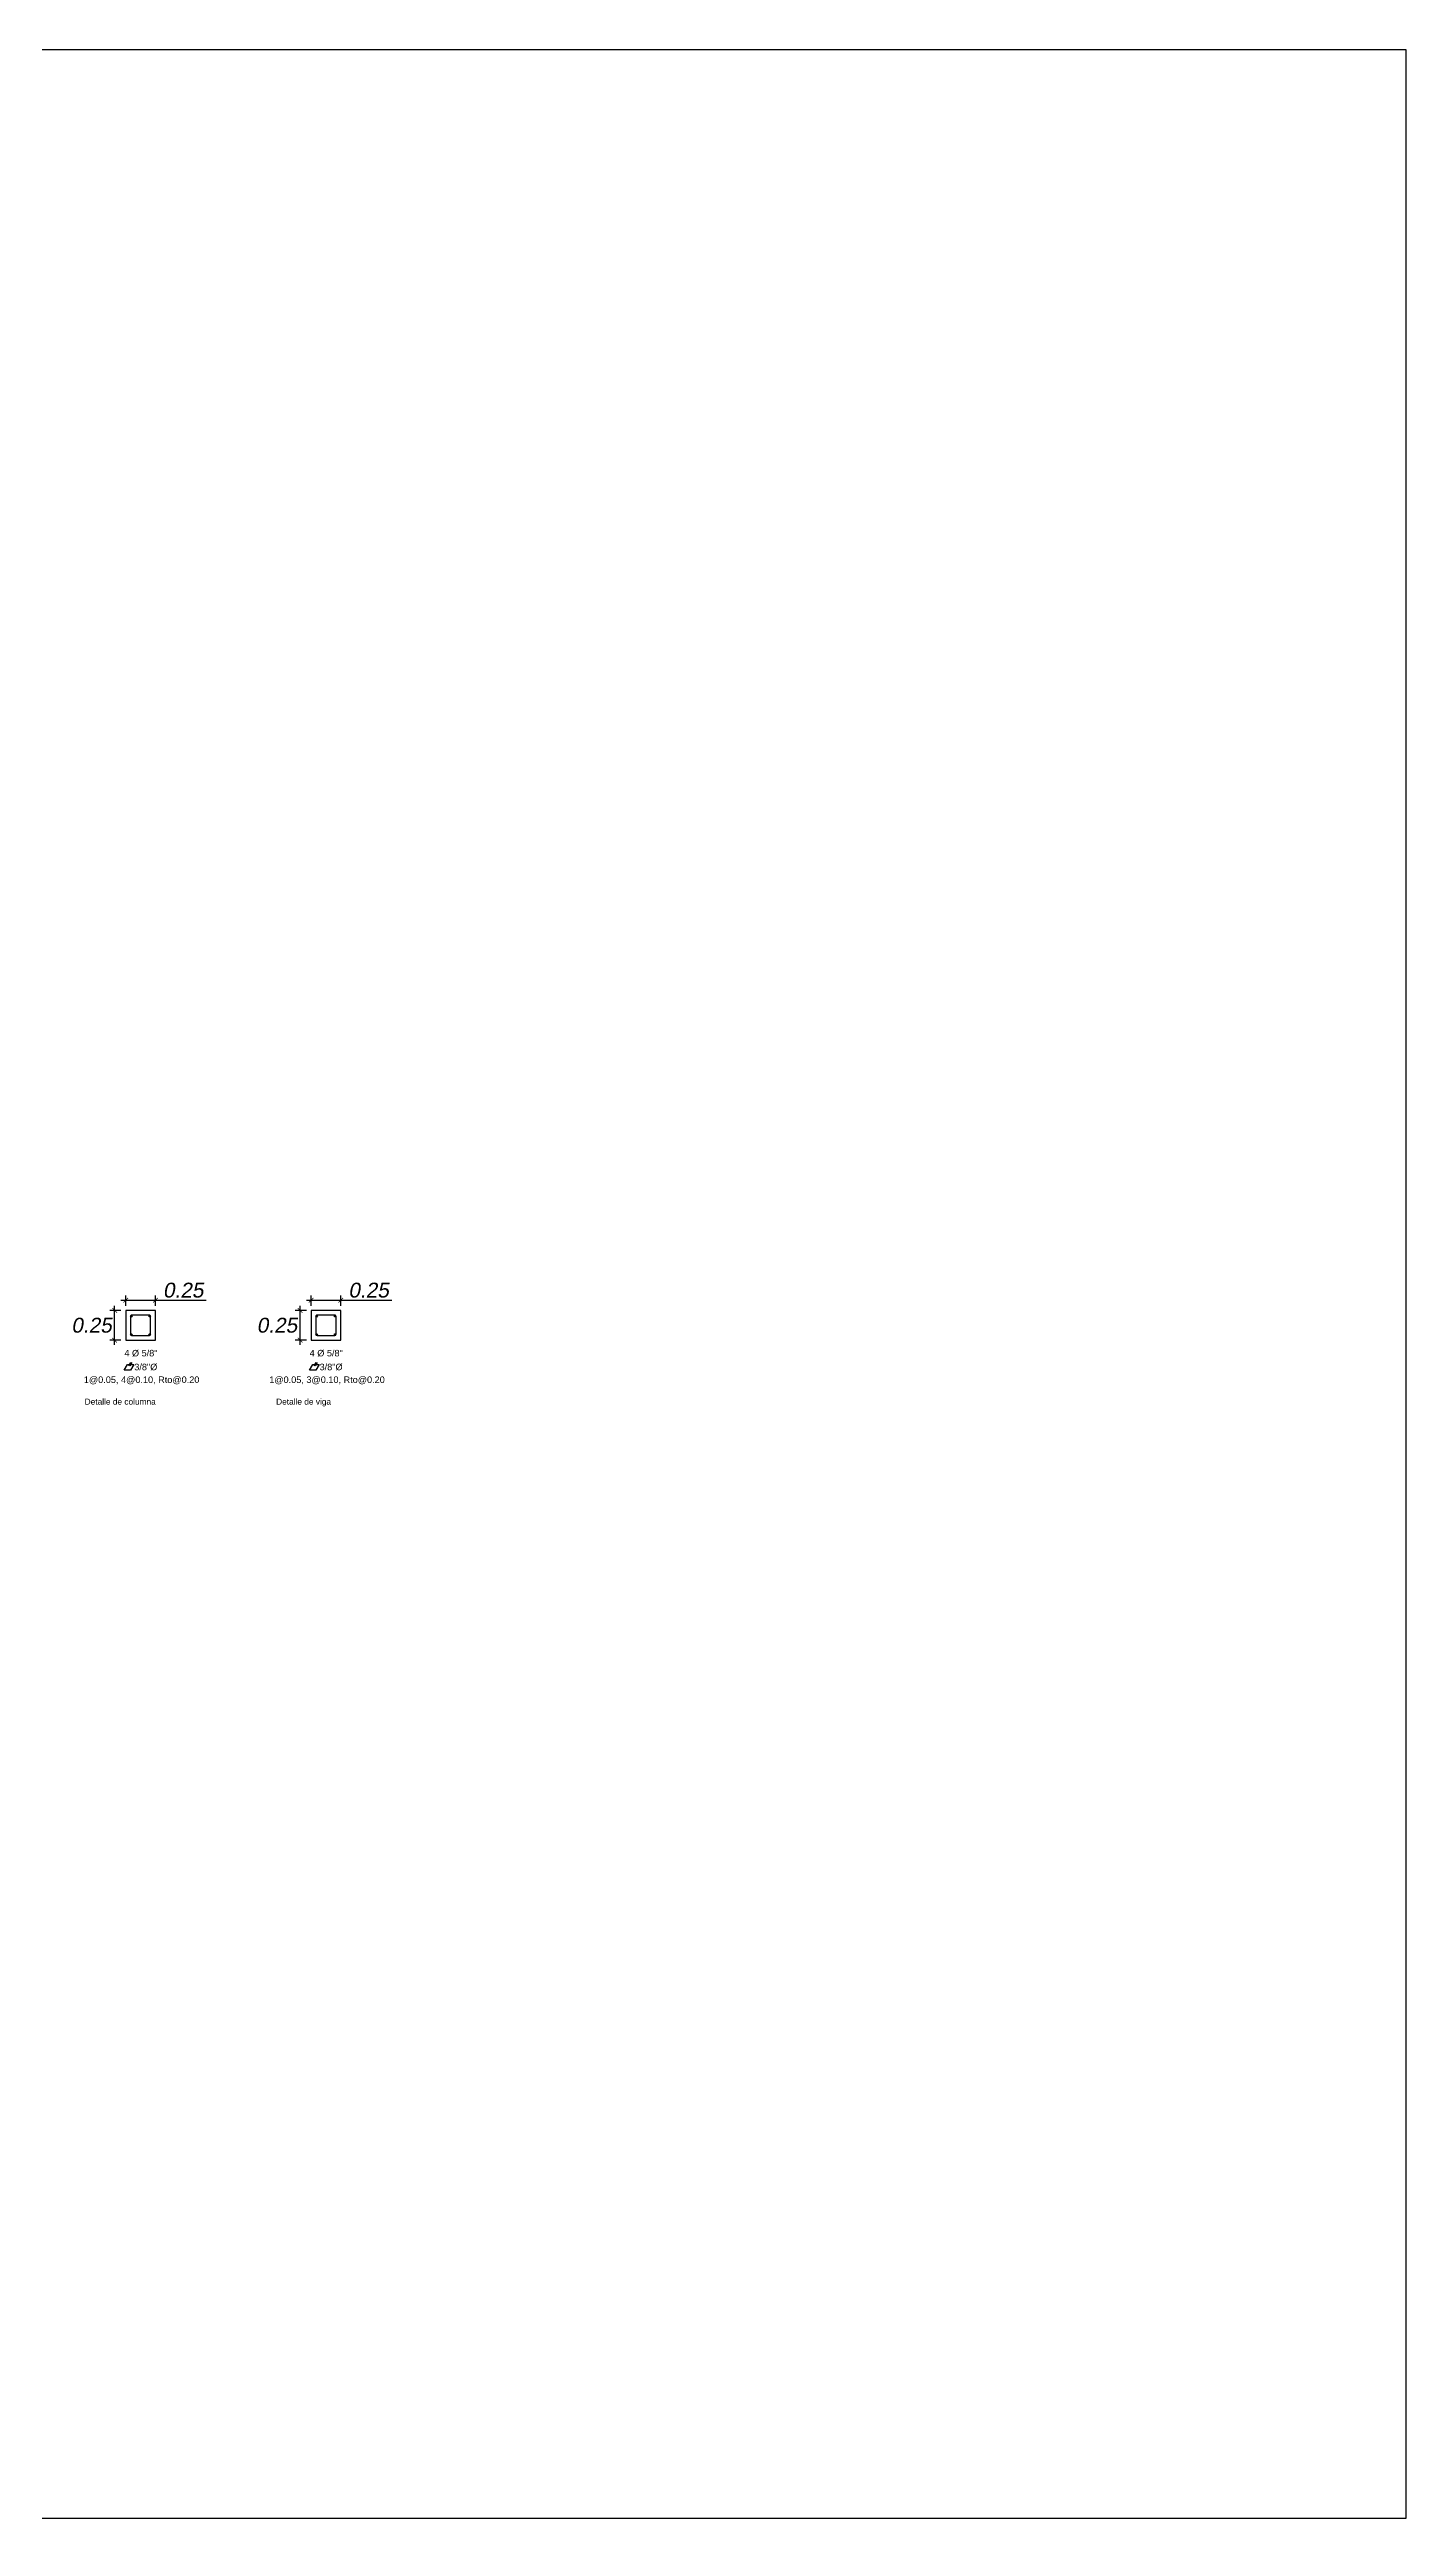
# Model space of a CAD drawing. Header units: metres. Extents: x 4293 to 4528, y 2596 to 2639.
# Drawn here: x 4516.58 to 4527.99, y 2596.4 to 2617.17 of the extents above; entities that cross this region are included whole.
import ezdxf
from ezdxf.enums import TextEntityAlignment as Align

# ---------------------------------------------------------------- set-up
doc = ezdxf.new("R2010")
doc.units = ezdxf.units.M
doc.layers.add('a. acero', color=150, linetype='Continuous', lineweight=25)
doc.layers.add('cimiento', color=6, linetype='Continuous', lineweight=30)
doc.layers.add('acero', color=150, linetype='Continuous')
doc.styles.add('ARIAL', font='arial.ttf', dxfattribs={"oblique": 10})
doc.styles.get("Standard").update_dxf_attribs({"font": 'simplex.shx'})
doc.styles.add('style1', font='arial.ttf')
doc.dimstyles.new('ROMANS 1-25', dxfattribs={"dimtxt": 0.125, "dimasz": 0.04, "dimexe": 0.04, "dimexo": 0.04, "dimgap": 0.02, "dimtad": 2, "dimtih": 1, "dimtoh": 1, "dimzin": 1, "dimdsep": 46, "dimtxsty": 'ARIAL', "dimblk": 'ARCHTICK', "dimcen": -0.0032, "dimdle": 0.04, "dimclrd": 1, "dimclre": 1, "dimclrt": 7, "dimazin": 2, "dimtfac": 1, "dimtofl": 0, "dimtmove": 0, "dimatfit": 3, "dimldrblk": 'OPEN30', "dimfxl": 0.04, "dimtzin": 12, "dimlwd": -1, "dimlwe": -1, "dimarcsym": 0})

# ---------------------------------------------------------------- blocks, each defined once
blk = doc.blocks.new('Estribo')
at = {"color": 0}
for p, q in [((-0.209, 0.069), (-0.152, 0.17)), ((-0.103, 0.069), (-0.209, 0.069)), ((-0.152, 0.17), (-0.046, 0.17)), ((-0.128, 0.147), (-0.094, 0.2)), ((-0.105, 0.147), (-0.071, 0.2)), ((-0.046, 0.17), (-0.103, 0.069))]:
    blk.add_line(p, q, dxfattribs=at)
blk = doc.blocks.new('_ArchTick')
at = {"color": 0, "linetype": 'ByBlock', "const_width": 0.15}
blk.add_lwpolyline([(-0.5, -0.5), (0.5, 0.5)], dxfattribs=at)
blk = doc.blocks.new('*D637')
at = {"color": 1, "ltscale": 0.5, "transparency": 16777216}
for p, q in [((4517.182, 2606.562), (4517.089, 2606.562)), ((4517.129, 2606.272), (4517.129, 2606.602)), ((4517.182, 2606.312), (4517.089, 2606.312))]:
    blk.add_line(p, q, dxfattribs=at)
at = {"layer": 'Defpoints', "color": 0, "ltscale": 0.5, "transparency": 16777216}
for p in [(4517.129, 2606.562), (4517.222, 2606.562), (4517.222, 2606.312)]:
    blk.add_point(p, dxfattribs=at)
at = {"color": 1, "ltscale": 0.5, "transparency": 16777216, "xscale": 0.04, "yscale": 0.04, "zscale": 0.04}
for p, rotation in [((4517.129, 2606.562), 90), ((4517.129, 2606.312), 270)]:
    blk.add_blockref('_ArchTick', p, dxfattribs=dict(at, rotation=rotation))
at = {"color": 7, "ltscale": 0.5, "transparency": 16777216, "insert": (4516.935, 2606.437), "char_height": 0.125, "attachment_point": 5, "style": 'ARIAL'}
blk.add_mtext('0.25', dxfattribs=at)
blk = doc.blocks.new('_Open30')
at = {"color": 0, "linetype": 'ByBlock', "lineweight": -2}
for p, q in [((-1, 0.27), (0, 0)), ((0, 0), (-1, -0.27)), ((0, 0), (-1, 0))]:
    blk.add_line(p, q, dxfattribs=at)
blk = doc.blocks.new('*D638')
at = {"color": 1, "ltscale": 0.5, "transparency": 16777216}
for p, q in [((4517.182, 2606.648), (4517.472, 2606.648)), ((4517.222, 2606.602), (4517.222, 2606.688)), ((4517.472, 2606.602), (4517.472, 2606.688)), ((4517.472, 2606.648), (4517.9, 2606.648))]:
    blk.add_line(p, q, dxfattribs=at)
at = {"layer": 'Defpoints', "color": 0, "ltscale": 0.5, "transparency": 16777216}
for p in [(4517.472, 2606.648), (4517.222, 2606.562), (4517.472, 2606.562)]:
    blk.add_point(p, dxfattribs=at)
at = {"color": 1, "ltscale": 0.5, "transparency": 16777216, "xscale": 0.04, "yscale": 0.04, "zscale": 0.04, "rotation": 180}
blk.add_blockref('_ArchTick', (4517.222, 2606.648), dxfattribs=at)
at = {"color": 1, "ltscale": 0.5, "transparency": 16777216, "xscale": 0.04, "yscale": 0.04, "zscale": 0.04}
blk.add_blockref('_ArchTick', (4517.472, 2606.648), dxfattribs=at)
at = {"color": 7, "ltscale": 0.5, "transparency": 16777216, "insert": (4517.706, 2606.732), "char_height": 0.125, "attachment_point": 5, "style": 'ARIAL'}
blk.add_mtext('0.25', dxfattribs=at)
blk = doc.blocks.new('*D639')
at = {"color": 1, "ltscale": 0.5, "transparency": 16777216}
for p, q in [((4518.742, 2606.562), (4518.649, 2606.562)), ((4518.689, 2606.272), (4518.689, 2606.602)), ((4518.742, 2606.312), (4518.649, 2606.312))]:
    blk.add_line(p, q, dxfattribs=at)
at = {"layer": 'Defpoints', "color": 0, "ltscale": 0.5, "transparency": 16777216}
for p in [(4518.689, 2606.562), (4518.782, 2606.562), (4518.782, 2606.312)]:
    blk.add_point(p, dxfattribs=at)
at = {"color": 1, "ltscale": 0.5, "transparency": 16777216, "xscale": 0.04, "yscale": 0.04, "zscale": 0.04}
for p, rotation in [((4518.689, 2606.562), 90), ((4518.689, 2606.312), 270)]:
    blk.add_blockref('_ArchTick', p, dxfattribs=dict(at, rotation=rotation))
at = {"color": 7, "ltscale": 0.5, "transparency": 16777216, "insert": (4518.495, 2606.437), "char_height": 0.125, "attachment_point": 5, "style": 'ARIAL'}
blk.add_mtext('0.25', dxfattribs=at)
blk = doc.blocks.new('*D640')
at = {"color": 1, "ltscale": 0.5, "transparency": 16777216}
for p, q in [((4518.742, 2606.648), (4519.032, 2606.648)), ((4518.782, 2606.602), (4518.782, 2606.688)), ((4519.032, 2606.602), (4519.032, 2606.688)), ((4519.032, 2606.648), (4519.46, 2606.648))]:
    blk.add_line(p, q, dxfattribs=at)
at = {"layer": 'Defpoints', "color": 0, "ltscale": 0.5, "transparency": 16777216}
for p in [(4519.032, 2606.648), (4518.782, 2606.562), (4519.032, 2606.562)]:
    blk.add_point(p, dxfattribs=at)
at = {"color": 1, "ltscale": 0.5, "transparency": 16777216, "xscale": 0.04, "yscale": 0.04, "zscale": 0.04, "rotation": 180}
blk.add_blockref('_ArchTick', (4518.782, 2606.648), dxfattribs=at)
at = {"color": 1, "ltscale": 0.5, "transparency": 16777216, "xscale": 0.04, "yscale": 0.04, "zscale": 0.04}
blk.add_blockref('_ArchTick', (4519.032, 2606.648), dxfattribs=at)
at = {"color": 7, "ltscale": 0.5, "transparency": 16777216, "insert": (4519.266, 2606.732), "char_height": 0.125, "attachment_point": 5, "style": 'ARIAL'}
blk.add_mtext('0.25', dxfattribs=at)

msp = doc.modelspace()

# ---------------------------------------------------------------- hatches: boundary and pattern name
h = msp.add_hatch(color=3)
h.dxf.hatch_style = 1
h.paths.add_polyline_path([(4517.263, 2606.513, 1), (4517.276, 2606.513, 1)])
h = msp.add_hatch(color=3)
h.dxf.hatch_style = 1
h.paths.add_polyline_path([(4517.418, 2606.514, 1), (4517.43, 2606.514, 1)])
h = msp.add_hatch(color=3)
h.dxf.hatch_style = 1
h.paths.add_polyline_path([(4518.823, 2606.513, 1), (4518.836, 2606.513, 1)])
h = msp.add_hatch(color=3)
h.dxf.hatch_style = 1
h.paths.add_polyline_path([(4518.978, 2606.514, 1), (4518.99, 2606.514, 1)])
h = msp.add_hatch(color=3)
h.dxf.hatch_style = 1
h.paths.add_polyline_path([(4517.262, 2606.36, 1), (4517.275, 2606.36, 1)])
h = msp.add_hatch(color=3)
h.dxf.hatch_style = 1
h.paths.add_polyline_path([(4517.418, 2606.36, 1), (4517.43, 2606.36, 1)])
h = msp.add_hatch(color=3)
h.dxf.hatch_style = 1
h.paths.add_polyline_path([(4518.822, 2606.36, 1), (4518.835, 2606.36, 1)])
h = msp.add_hatch(color=3)
h.dxf.hatch_style = 1
h.paths.add_polyline_path([(4518.978, 2606.36, 1), (4518.99, 2606.36, 1)])

# ---------------------------------------------------------------- linework, layer by layer
for centre in [(4517.269, 2606.513), (4517.424, 2606.514), (4518.829, 2606.513), (4518.984, 2606.514), (4517.269, 2606.36), (4517.424, 2606.36), (4518.829, 2606.36), (4518.984, 2606.36)]:
    msp.add_circle(centre, 0.00635)
at = {"layer": 'a. acero'}
for points in [[(4517.272, 2606.352), (4517.422, 2606.352, 0.414214), (4517.432, 2606.362), (4517.432, 2606.512, 0.414214), (4517.422, 2606.522), (4517.272, 2606.522, 0.414214), (4517.262, 2606.512), (4517.262, 2606.362, 0.414214)], [(4518.832, 2606.352), (4518.982, 2606.352, 0.414214), (4518.992, 2606.362), (4518.992, 2606.512, 0.414214), (4518.982, 2606.522), (4518.832, 2606.522, 0.414214), (4518.822, 2606.512), (4518.822, 2606.362, 0.414214)]]:
    msp.add_lwpolyline(points, format="xyb", close=True, dxfattribs=at)
at = {"layer": 'acero', "ltscale": 0.5}
msp.add_lwpolyline([(4479.116, 2617.168), (4527.992, 2617.168), (4527.992, 2596.401), (4479.116, 2596.401)], close=True, dxfattribs=at)
at = {"layer": 'cimiento'}
for points in [[(4517.222, 2606.312), (4517.472, 2606.312), (4517.472, 2606.562), (4517.222, 2606.562)], [(4518.782, 2606.312), (4519.032, 2606.312), (4519.032, 2606.562), (4518.782, 2606.562)]]:
    msp.add_lwpolyline(points, close=True, dxfattribs=at)

# ---------------------------------------------------------------- block references
at = {"xscale": 0.4867338996012073, "yscale": 0.4867338996012073, "zscale": 0.4867338996012073}
for p in [(4517.312, 2606.026), (4518.871, 2606.026)]:
    msp.add_blockref('Estribo', p, dxfattribs=at)

# ---------------------------------------------------------------- texts
at = {"style": 'style1'}
for p in [(4517.361, 2606.203), (4518.92, 2606.203)]:
    msp.add_text('4 %%C 5/8" ', height=0.05495, dxfattribs=at).set_placement(p, align=Align.MIDDLE_CENTER)
at = {"char_height": 0.05495, "width": 1.38178, "attachment_point": 1, "style": 'style1'}
for s, insert in [('       3/8"%%C', (4517.145, 2606.114)), ('       3/8"%%C', (4518.704, 2606.114)), ('1@0.05, 4@0.10, Rto@0.20', (4516.87, 2606.007)), ('1@0.05, 3@0.10, Rto@0.20', (4518.43, 2606.007))]:
    msp.add_mtext(s, dxfattribs=dict(at, insert=insert))
at = {"char_height": 0.05, "attachment_point": 1}
for s, insert in [('{\\fArial|b0|i0|c0|p34;Detalle de columna}', (4516.877, 2605.82)), ('{\\fArial|b0|i0|c0|p34;Detalle de viga}', (4518.488, 2605.82))]:
    msp.add_mtext_dynamic_manual_height_columns(s, width=2.50809, gutter_width=1, heights=[0.0827], dxfattribs=dict(at, insert=insert))

# ---------------------------------------------------------------- dimensions: what is measured, and where the dimension line sits
at = {"ltscale": 0.5}
for base, p1, p2, picture, middle in [((4517.472, 2606.648), (4517.222, 2606.562), (4517.472, 2606.562), '*D638', (4517.706, 2606.732)), ((4519.032, 2606.648), (4518.782, 2606.562), (4519.032, 2606.562), '*D640', (4519.266, 2606.732))]:
    dim = msp.add_linear_dim(base=base, p1=p1, p2=p2, dimstyle='ROMANS 1-25', dxfattribs=at)
    dim.commit()
    dim.dimension.update_dxf_attribs({"geometry": picture, "text_midpoint": middle})
for base, p1, p2, picture, middle in [((4517.129, 2606.562), (4517.222, 2606.312), (4517.222, 2606.562), '*D637', (4516.935, 2606.437)), ((4518.689, 2606.562), (4518.782, 2606.312), (4518.782, 2606.562), '*D639', (4518.495, 2606.437))]:
    dim = msp.add_linear_dim(base=base, p1=p1, p2=p2, angle=90, dimstyle='ROMANS 1-25', dxfattribs=at)
    dim.commit()
    dim.dimension.update_dxf_attribs({"geometry": picture, "text_midpoint": middle})

doc.saveas('drawing.dxf')
